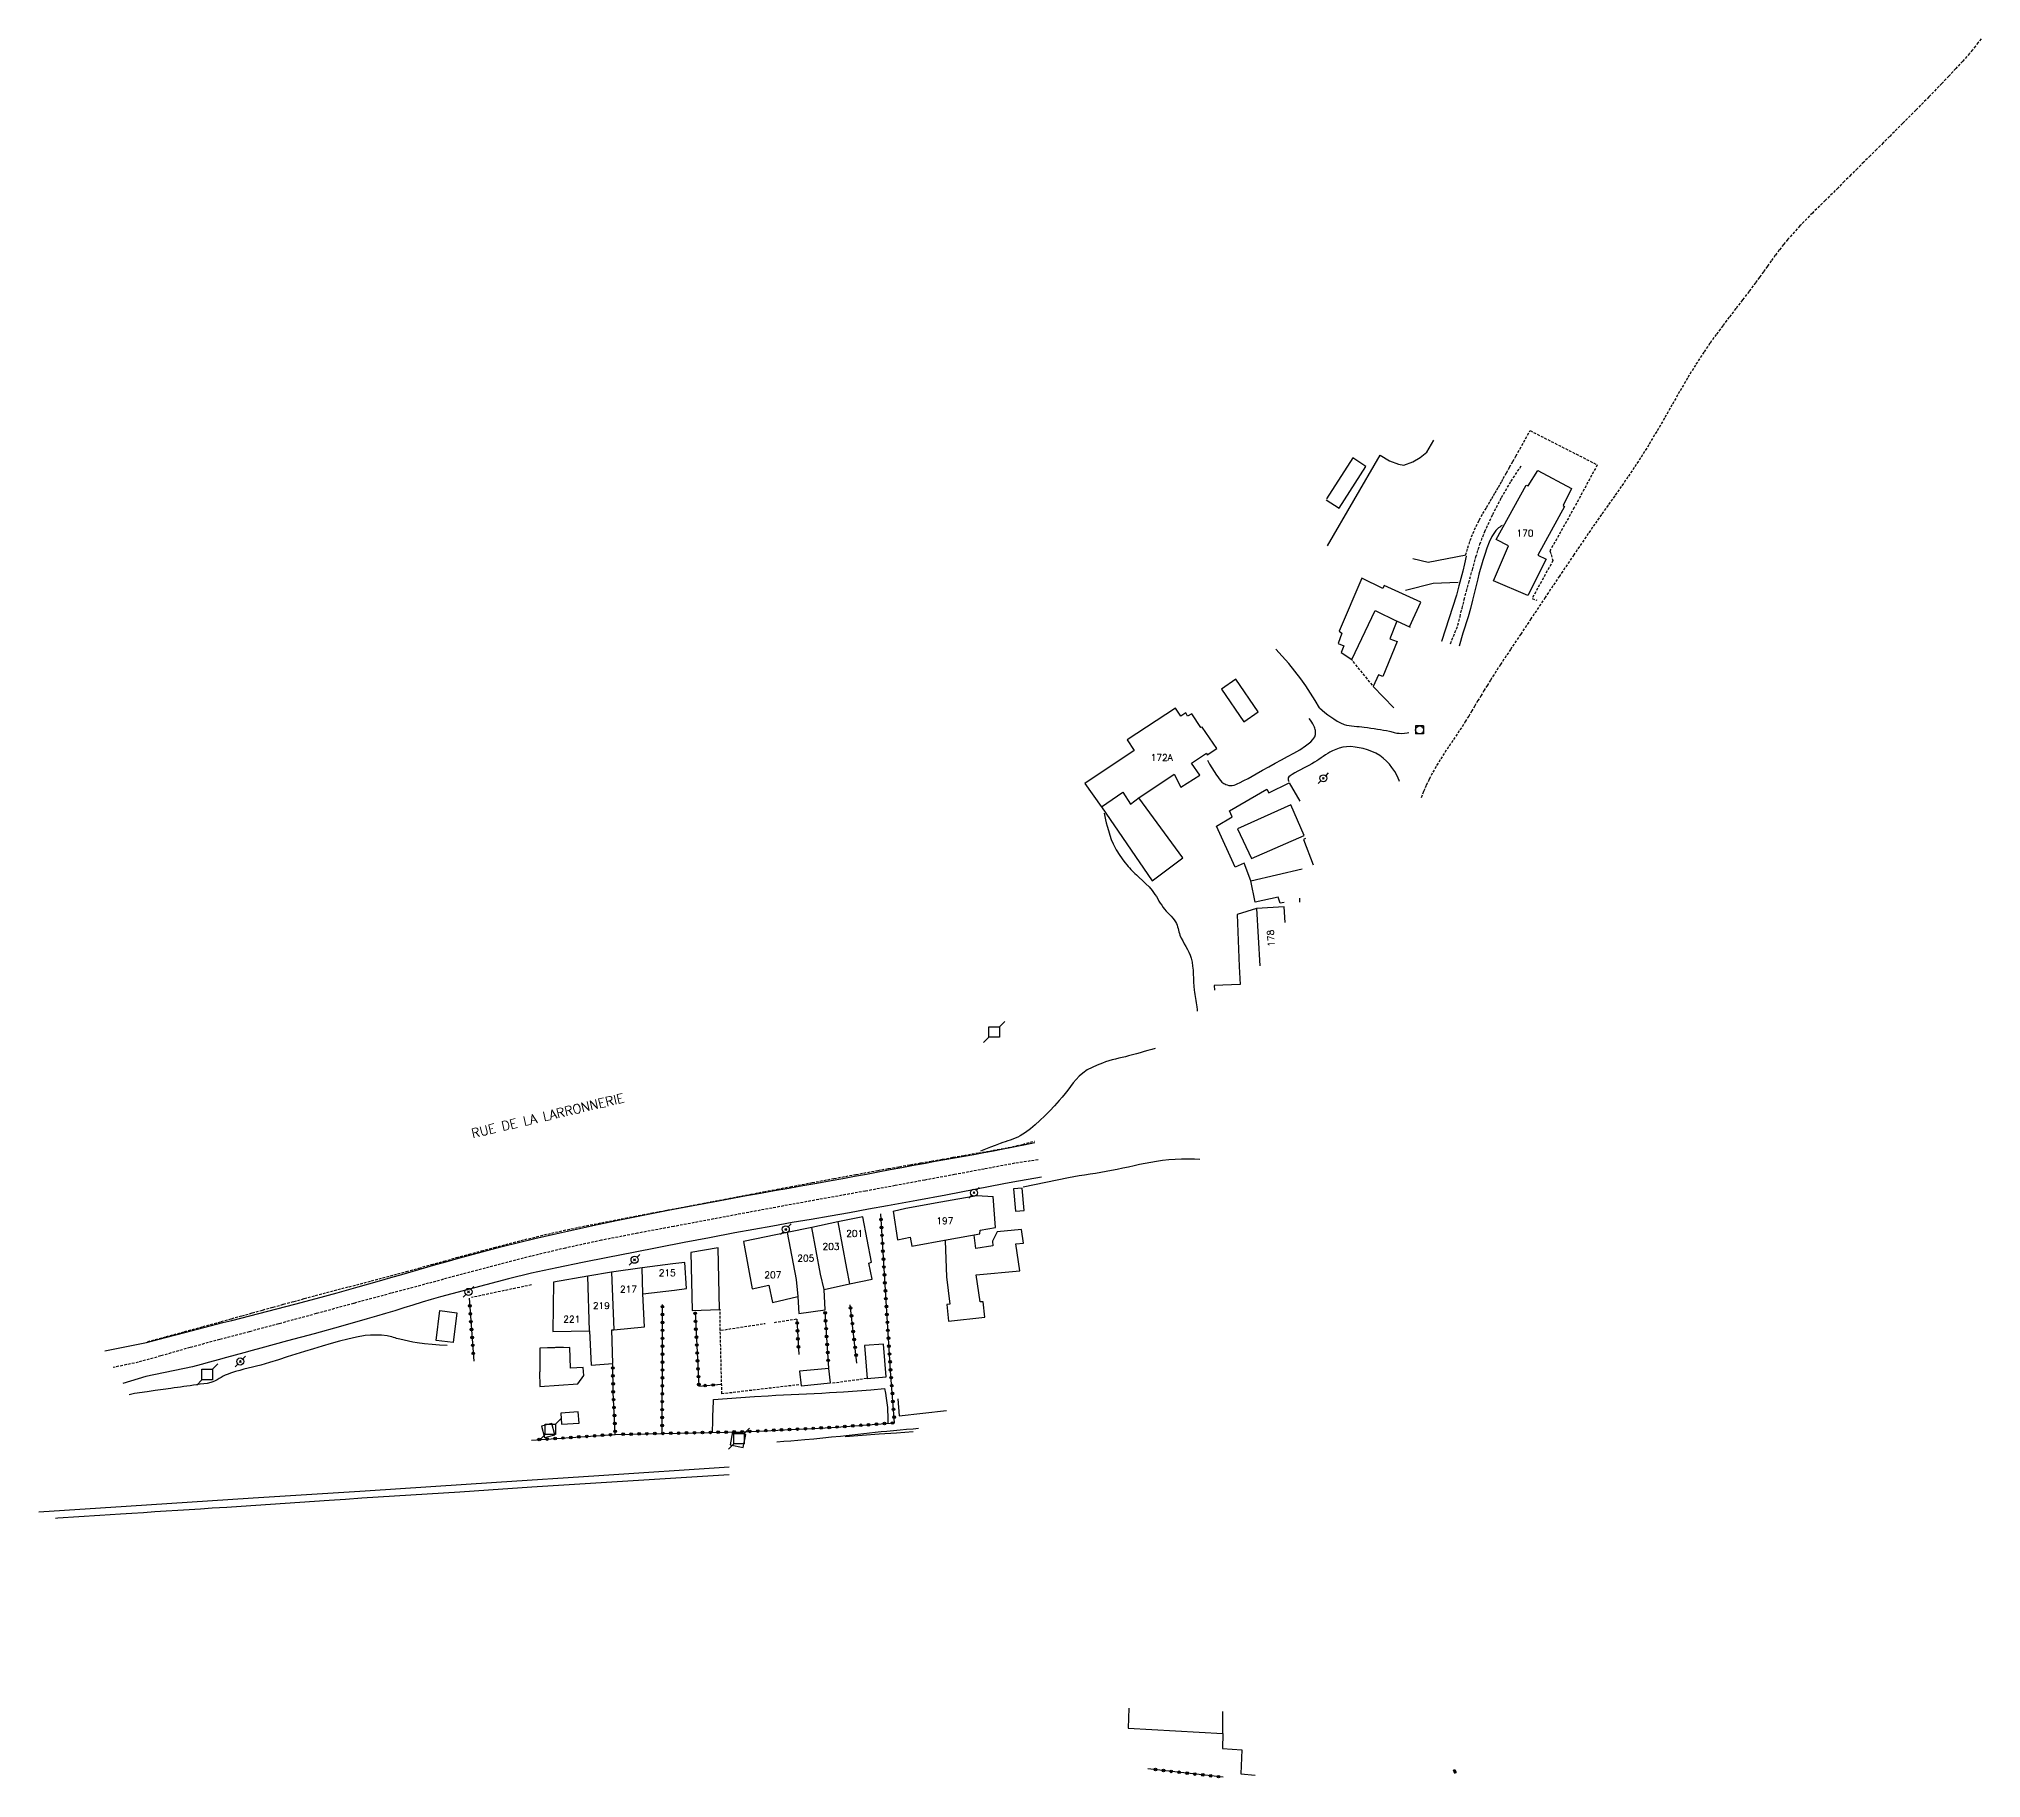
# Model space of a CAD drawing. Header units: millimetres. Extents: x 168000 to 169000, y 126998 to 128000.
# Drawn here: x 168155.3 to 168523, y 127341.8 to 127671 of the extents above; entities that cross this region are included whole.
import ezdxf
from ezdxf.enums import TextEntityAlignment as Align

# ---------------------------------------------------------------- set-up
doc = ezdxf.new("R2010")
doc.units = ezdxf.units.MM
doc.linetypes.add('DASHED', pattern=[0.75, 0.5, -0.25])
doc.layers.get('0').update_dxf_attribs({"linetype": 'CONTINUOUS'})
for name, color, linetype in [('W0001', 6, 'DASHED'), ('W0008', 7, 'CONTINUOUS'), ('W0014', 7, 'CONTINUOUS'), ('W0017', 7, 'CONTINUOUS'), ('W0051', 7, 'CONTINUOUS'), ('W0070', 7, 'DASHED'), ('W0101', 7, 'CONTINUOUS'), ('W0104', 1, 'CONTINUOUS'), ('W0112', 1, 'DASHED'), ('W0211', 2, 'CONTINUOUS'), ('W0214', 2, 'CONTINUOUS'), ('W0300', 7, 'CONTINUOUS'), ('W0323', 7, 'CONTINUOUS'), ('W0330', 7, 'CONTINUOUS'), ('W0401', 7, 'CONTINUOUS'), ('W0420', 7, 'CONTINUOUS'), ('W0473', 7, 'CONTINUOUS'), ('W0600', 7, 'CONTINUOUS'), ('W0989', 7, 'CONTINUOUS'), ('W0991', 7, 'CONTINUOUS'), ('W1102', 7, 'CONTINUOUS')]:
    doc.layers.add(name, color=color, linetype=linetype)
doc.styles.get("Standard").update_dxf_attribs({"font": 'romans.shx', "width": 0.85})

# ---------------------------------------------------------------- blocks, each defined once
blk = doc.blocks.new('T401')
for p, q in [((-0.3, 0.3), (0, 0.3)), ((-0.3, -0.25), (-0.3, 0.3)), ((-0.3, 0.15), (0, 0.15)), ((-0.3, 0), (0, 0)), ((0, 0.3), (0, -0.25)), ((-0.3, -0.15), (0, -0.15)), ((-0.3, -0.25), (-0.3, -0.3)), ((-0.3, -0.3), (0, -0.3)), ((0, -0.3), (0, -0.25))]:
    blk.add_line(p, q)
blk = doc.blocks.new('T473')
for p, q in [((-0.166667, 0.166667), (0.166667, -0.166667)), ((-0.166667, -0.166667), (0.166667, 0.166667)), ((0.500001, 0.500001), (1.000002, 1.000002)), ((-1.000002, -1.000002), (-0.500001, -0.500001))]:
    blk.add_line(p, q)
blk.add_ellipse((0, 0), major_axis=(0.471405, 0.471405), ratio=1, start_param=5.4977871438, end_param=11.780972451)
blk = doc.blocks.new('T420')
for p, q in [((0.75, 0.75), (-0.75, 0.75)), ((-0.75, 0.75), (-0.75, -0.75)), ((0.75, 0.75), (0.75, -0.75)), ((0.75, -0.75), (-0.75, -0.75))]:
    blk.add_line(p, q)
blk.add_ellipse((0, 0), major_axis=(-0.53, 0.53), ratio=1, start_param=3.926991, end_param=10.210176)
blk = doc.blocks.new('T600')
for p, q in [((-0.999999, 0.999999), (0.999999, 0.999999)), ((-0.999999, -0.999999), (-0.999999, 0.999999)), ((0.999999, 0.999999), (1.999998, 1.999998)), ((0.999999, 0.999999), (0.999999, -0.999999)), ((-0.999999, -0.999999), (-1.999998, -1.999998)), ((0.999999, -0.999999), (-0.999999, -0.999999))]:
    blk.add_line(p, q)
blk = doc.blocks.new('t323o')
at = {"color": 0, "linetype": 'Continuous'}
for radius in [0.25, 0.15]:
    blk.add_circle((0, 0), radius, dxfattribs=at)

msp = doc.modelspace()

# ---------------------------------------------------------------- linework, layer by layer
at = {"layer": 'W0001'}
for points in [[(168422.5, 127556.49), (168423.93, 127559.99), (168424.33, 127561.61), (168424.72, 127563.22), (168425.12, 127564.84), (168425.54, 127566.45), (168425.98, 127568.05), (168426.66, 127570.49), (168427.34, 127572.93), (168428.1, 127575.35), (168429.01, 127577.72), (168430.51, 127580.98), (168432.17, 127584.17), (168433.99, 127587.26), (168435.97, 127590.25)], [(168344.47, 127458.81), (168340.04, 127458.15), (168334.27, 127457.06), (168328.65, 127456.01), (168323.02, 127454.97), (168317.4, 127453.92), (168311.78, 127452.88), (168304.41, 127451.56), (168297.05, 127450.22), (168289.69, 127448.86), (168282.34, 127447.47), (168275.49, 127446.19), (168268.64, 127444.91), (168261.8, 127443.57), (168254.98, 127442.1), (168248.47, 127440.55), (168241.99, 127438.88), (168235.52, 127437.15), (168229.06, 127435.43), (168221.97, 127433.54), (168214.9, 127431.62), (168207.83, 127429.69), (168200.76, 127427.76), (168195.16, 127426.26), (168189.56, 127424.79), (168183.96, 127423.28), (168178.4, 127421.68), (168174.15, 127420.5), (168169.42, 127419.5)]]:
    msp.add_lwpolyline(points, dxfattribs=at)
at = {"layer": 'W0008'}
for points in [[(168432.3, 127578.86), (168432.07, 127578.73), (168431.84, 127578.59), (168431.63, 127578.44), (168431.44, 127578.26), (168431.12, 127577.93), (168430.84, 127577.57), (168430.59, 127577.2), (168430.36, 127576.8), (168429.82, 127575.7), (168429.39, 127574.56), (168429, 127573.4), (168428.63, 127572.24), (168428.37, 127571.39), (168428.13, 127570.53), (168427.91, 127569.67), (168427.68, 127568.81), (168427.55, 127568.3), (168427.43, 127567.79), (168427.3, 127567.28), (168427.18, 127566.77), (168427.06, 127566.26), (168426.94, 127565.75), (168426.81, 127565.24), (168426.68, 127564.73), (168426.29, 127563.18), (168425.89, 127561.62), (168425.89, 127561.62), (168424.85, 127558.52), (168424.17, 127556.06)], [(168425.52, 127573.05), (168425.18, 127571.65), (168424.83, 127570.25), (168424.47, 127568.86), (168424.12, 127567.46), (168423.67, 127565.68), (168423.67, 127565.68), (168423.67, 127565.68), (168423.67, 127565.68), (168423.67, 127565.68), (168420.84, 127556.92), (168420.84, 127556.92)], [(168175.7, 127424.24), (168179.31, 127425.19), (168182.93, 127426.12), (168186.55, 127427.06), (168190.17, 127427.99), (168191.87, 127428.42), (168193.58, 127428.85), (168195.28, 127429.28), (168196.98, 127429.71), (168198.68, 127430.14), (168200.39, 127430.57), (168202.09, 127431.01), (168203.79, 127431.46), (168207.79, 127432.54), (168211.79, 127433.65), (168215.79, 127434.77), (168219.78, 127435.9), (168221.92, 127436.5), (168224.06, 127437.11), (168226.19, 127437.73), (168228.32, 127438.35), (168230.46, 127438.96), (168232.6, 127439.57), (168234.73, 127440.17), (168236.88, 127440.75), (168239.95, 127441.57), (168243.03, 127442.37), (168246.11, 127443.15), (168249.2, 127443.9), (168253.14, 127444.82), (168257.09, 127445.7), (168261.04, 127446.56), (168264.99, 127447.39), (168269.72, 127448.35), (168274.46, 127449.27), (168279.2, 127450.17), (168283.94, 127451.06), (168286.61, 127451.55), (168289.27, 127452.03), (168291.94, 127452.51), (168294.6, 127452.98), (168297.27, 127453.45), (168299.94, 127453.92), (168302.6, 127454.39), (168305.27, 127454.87), (168307.5, 127455.28), (168309.74, 127455.7), (168311.97, 127456.11), (168314.21, 127456.53), (168316.44, 127456.95), (168318.68, 127457.36), (168320.91, 127457.78), (168323.15, 127458.19), (168324.98, 127458.53), (168326.82, 127458.86), (168328.66, 127459.18), (168330.5, 127459.51), (168332.33, 127459.84), (168334.17, 127460.17), (168336, 127460.52), (168337.84, 127460.87), (168339.16, 127461.13), (168340.47, 127461.38), (168341.79, 127461.66), (168343.83, 127462.11), (168343.83, 127462.11)], [(168345.1, 127455.51), (168345.1, 127455.51), (168339.67, 127454.55), (168339.67, 127454.55), (168339.67, 127454.55), (168338, 127454.23), (168332.5, 127453.18), (168327, 127452.14), (168321.49, 127451.11), (168315.99, 127450.09), (168312.37, 127449.44), (168308.75, 127448.8), (168305.13, 127448.17), (168301.51, 127447.54), (168297.89, 127446.91), (168294.27, 127446.27), (168290.65, 127445.62), (168287.04, 127444.96), (168282.24, 127444.06), (168277.45, 127443.14), (168272.65, 127442.21), (168267.86, 127441.26), (168263.03, 127440.31), (168258.2, 127439.37), (168253.37, 127438.39), (168248.56, 127437.32), (168244.23, 127436.28), (168239.93, 127435.17), (168235.64, 127434.02), (168231.35, 127432.84), (168229.61, 127432.34), (168227.87, 127431.83), (168226.14, 127431.31), (168224.41, 127430.78), (168222.68, 127430.25), (168220.95, 127429.73), (168219.21, 127429.21), (168217.47, 127428.71), (168212.44, 127427.28), (168207.41, 127425.89), (168202.37, 127424.52), (168197.33, 127423.14), (168195.71, 127422.7), (168194.1, 127422.26), (168192.49, 127421.82), (168190.87, 127421.39), (168189.26, 127420.95), (168187.64, 127420.51), (168186.03, 127420.07), (168184.42, 127419.63), (168184.42, 127419.63), (168175.58, 127417.8), (168175.58, 127417.8), (168171.21, 127416.45)], [(168167.8, 127422.62), (168175.7, 127424.24), (168175.7, 127424.24), (168175.7, 127424.24)]]:
    msp.add_lwpolyline(points, dxfattribs=at)
at = {"layer": 'W0014'}
msp.add_lwpolyline([(168375.08, 127458.87), (168374.09, 127458.92), (168372.84, 127458.94), (168371.59, 127458.92), (168370.41, 127458.87), (168369.22, 127458.78), (168368.04, 127458.65), (168366.87, 127458.49), (168365.8, 127458.32), (168364.73, 127458.12), (168363.67, 127457.9), (168362.62, 127457.67), (168361.56, 127457.43), (168360.51, 127457.2), (168359.45, 127456.97), (168358.39, 127456.76), (168357.37, 127456.58), (168356.34, 127456.41), (168355.32, 127456.24), (168354.3, 127456.08), (168353.27, 127455.91), (168352.25, 127455.75), (168351.23, 127455.57), (168350.2, 127455.39), (168348.06, 127454.97), (168345.92, 127454.54), (168343.78, 127454.08), (168341.64, 127453.6)], dxfattribs=at)
at = {"layer": 'W0017'}
for points in [[(168425.5, 127573.29), (168418.29, 127571.86), (168415.4, 127572.56)], [(168423.98, 127568.11), (168419.26, 127567.89), (168414.02, 127566.6)], [(168397.71, 127544.37), (168396.89, 127545.78), (168396.03, 127547.17), (168395.12, 127548.52), (168394.17, 127549.85), (168393.06, 127551.31), (168391.9, 127552.74), (168390.69, 127554.12), (168389.44, 127555.47)], [(168397.71, 127544.37), (168398.22, 127543.91), (168398.76, 127543.48), (168399.3, 127543.06), (168399.87, 127542.67), (168400.46, 127542.27), (168401.07, 127541.87), (168401.71, 127541.52), (168402.38, 127541.24), (168402.85, 127541.1), (168403.33, 127541), (168403.81, 127540.94), (168404.29, 127540.89), (168404.77, 127540.86), (168405.25, 127540.82), (168405.74, 127540.78), (168406.21, 127540.72), (168406.84, 127540.63), (168407.46, 127540.54), (168408.08, 127540.45), (168408.7, 127540.35), (168409.27, 127540.25), (168409.85, 127540.15), (168410.42, 127540.05), (168410.99, 127539.94), (168411.22, 127539.89), (168411.44, 127539.83), (168411.67, 127539.77), (168411.89, 127539.71), (168412.11, 127539.65), (168412.34, 127539.6), (168412.57, 127539.56), (168412.8, 127539.54), (168413.31, 127539.53), (168413.82, 127539.56), (168414.33, 127539.64), (168414.65, 127539.71)], [(168376.53, 127534.43), (168376.93, 127533.72), (168377.35, 127533.02), (168377.78, 127532.33), (168378.24, 127531.65), (168378.47, 127531.3), (168378.71, 127530.95), (168378.96, 127530.61), (168379.26, 127530.3), (168379.43, 127530.17), (168379.61, 127530.05), (168379.8, 127529.95), (168379.99, 127529.87), (168380.28, 127529.77), (168380.57, 127529.69), (168380.87, 127529.65), (168381.18, 127529.65), (168381.56, 127529.73), (168381.92, 127529.86), (168382.27, 127530.03), (168382.61, 127530.19), (168383.42, 127530.59), (168384.21, 127531.01), (168384.99, 127531.46), (168385.77, 127531.89), (168386.97, 127532.55), (168388.17, 127533.21), (168389.36, 127533.87), (168390.55, 127534.54), (168391.7, 127535.16), (168392.87, 127535.77), (168394.02, 127536.42), (168395.11, 127537.16), (168395.59, 127537.52), (168396.06, 127537.9), (168396.48, 127538.34), (168396.82, 127538.86), (168396.88, 127539), (168396.92, 127539.15), (168396.95, 127539.3), (168396.97, 127539.45), (168396.97, 127539.6), (168396.97, 127539.75), (168396.96, 127539.9), (168396.95, 127540.05), (168396.92, 127540.28), (168396.85, 127540.51), (168396.77, 127540.73), (168396.68, 127540.94), (168396.49, 127541.32), (168396.27, 127541.68), (168396.03, 127542.02), (168395.76, 127542.34)], [(168412.87, 127530.4), (168412.8, 127530.6), (168412.42, 127531.47), (168411.97, 127532.3), (168411.45, 127533.08), (168410.96, 127533.71), (168410.41, 127534.3), (168409.81, 127534.84), (168409.16, 127535.32), (168408.41, 127535.76), (168407.63, 127536.12), (168406.82, 127536.41), (168406, 127536.65), (168405.23, 127536.82), (168404.45, 127536.95), (168403.66, 127537.02), (168402.87, 127537), (168402.16, 127536.9), (168401.48, 127536.72), (168400.81, 127536.49), (168400.16, 127536.21), (168399.71, 127535.99), (168399.28, 127535.74), (168398.86, 127535.46), (168398.44, 127535.18), (168398.04, 127534.89), (168397.63, 127534.6), (168397.21, 127534.32), (168396.79, 127534.05), (168396.27, 127533.76), (168395.74, 127533.47), (168395.2, 127533.2), (168394.67, 127532.93), (168394.13, 127532.65), (168393.6, 127532.36), (168393.08, 127532.06), (168392.58, 127531.73), (168392.38, 127531.62), (168392.16, 127531.5), (168391.95, 127531.33), (168391.82, 127531.11), (168391.78, 127530.92), (168391.8, 127530.74), (168391.87, 127530.56), (168391.98, 127530.41)]]:
    msp.add_lwpolyline(points, dxfattribs=at)
at = {"layer": 'W0051'}
for points in [[(168155.33, 127392.16), (168171.83, 127393.22), (168195.89, 127394.84), (168217.09, 127396.16), (168241.97, 127397.78), (168261.33, 127399.05), (168285.99, 127400.69)], [(168285.99, 127399.16), (168248.61, 127396.82), (168245.9, 127396.64), (168243.18, 127396.46), (168240.46, 127396.28), (168237.74, 127396.1), (168235.03, 127395.92), (168231.93, 127395.72), (168228.83, 127395.52), (168225.74, 127395.32), (168222.64, 127395.13), (168219.55, 127394.93), (168216.45, 127394.73), (168213.36, 127394.53), (168210.26, 127394.33), (168207.49, 127394.14), (168204.73, 127393.96), (168201.96, 127393.77), (168199.19, 127393.58), (168196.42, 127393.4), (168193.65, 127393.21), (168190.89, 127393.02), (168188.12, 127392.84), (168185.95, 127392.7), (168183.78, 127392.56), (168181.62, 127392.42), (168179.45, 127392.29), (168177.28, 127392.15), (168175.11, 127392.01), (168172.95, 127391.88), (168170.78, 127391.73), (168166.84, 127391.48), (168162.89, 127391.21), (168158.95, 127390.95), (168158.46, 127390.92)]]:
    msp.add_lwpolyline(points, dxfattribs=at)
at = {"layer": 'W0070'}
msp.add_lwpolyline([(168522.97, 127671), (168522.42, 127670.3), (168521.88, 127669.6), (168521.32, 127668.91), (168520.75, 127668.23), (168519.47, 127666.78), (168518.17, 127665.36), (168516.85, 127663.96), (168515.52, 127662.56), (168513.08, 127660.02), (168510.61, 127657.52), (168508.13, 127655.02), (168505.65, 127652.53), (168504.43, 127651.31), (168503.21, 127650.09), (168501.99, 127648.88), (168500.76, 127647.67), (168499.54, 127646.46), (168498.31, 127645.24), (168497.09, 127644.03), (168495.88, 127642.8), (168493.47, 127640.41), (168491.03, 127638.02), (168488.65, 127635.58), (168486.37, 127633.05), (168485.55, 127632.06), (168484.76, 127631.05), (168484, 127630.03), (168483.24, 127628.99), (168482.5, 127627.95), (168481.76, 127626.9), (168481.02, 127625.87), (168480.26, 127624.84), (168479.03, 127623.2), (168477.79, 127621.57), (168476.54, 127619.95), (168475.29, 127618.33), (168474.05, 127616.7), (168472.83, 127615.05), (168471.64, 127613.39), (168470.48, 127611.7), (168468.89, 127609.25), (168467.37, 127606.76), (168465.89, 127604.25), (168464.45, 127601.72), (168463.01, 127599.18), (168461.55, 127596.66), (168460.06, 127594.15), (168458.51, 127591.68), (168457.32, 127589.86), (168456.1, 127588.06), (168454.86, 127586.27), (168453.61, 127584.49), (168452.35, 127582.71), (168451.09, 127580.94), (168449.84, 127579.16), (168448.61, 127577.36), (168445.87, 127573.33), (168443.15, 127569.3), (168440.44, 127565.25), (168437.74, 127561.2), (168435.81, 127558.32), (168433.89, 127555.43), (168431.98, 127552.54), (168430.1, 127549.62), (168429.5, 127548.66), (168428.9, 127547.69), (168428.32, 127546.71), (168427.73, 127545.74), (168427.15, 127544.76), (168426.56, 127543.79), (168425.97, 127542.81), (168425.38, 127541.85), (168424.59, 127540.61), (168423.78, 127539.39), (168422.97, 127538.17), (168422.15, 127536.96), (168421.34, 127535.74), (168420.55, 127534.5), (168419.79, 127533.25), (168419.07, 127531.97), (168418.48, 127530.84), (168417.94, 127529.69), (168417.43, 127528.52), (168416.97, 127527.33)], dxfattribs=at)
at = {"layer": 'W0101'}
msp.add_lwpolyline([(168437.14, 127565.62), (168430.68, 127568.4), (168433.49, 127575.05), (168431.19, 127576.21), (168436.87, 127586.5), (168437.24, 127586.39), (168439.08, 127589.28), (168445.4, 127585.9), (168443.86, 127582.66), (168444.13, 127582.45), (168439.05, 127573.24), (168440.62, 127572.51)], close=True, dxfattribs=at)
for points in [[(168412.38, 127560.8), (168411.05, 127557.44), (168412.4, 127556.93), (168409.72, 127550.31), (168408.91, 127550.64), (168407.89, 127548.39), (168411.77, 127544.39), (168411.77, 127544.39)], [(168414.97, 127559.58), (168412.38, 127560.8)], [(168363.52, 127527.33), (168370.19, 127531.79), (168371.51, 127529.35), (168375.08, 127531.65), (168373.48, 127533.92), (168376.32, 127535.78), (168376.48, 127535.46), (168378.32, 127536.65), (168375.51, 127540.72), (168375.24, 127540.62), (168373.54, 127543.21), (168372.75, 127542.78), (168372.4, 127543.4), (168371.46, 127542.8), (168370.46, 127544.29), (168361.33, 127538.29), (168362.63, 127536.27), (168353.28, 127530.03), (168356.42, 127525.68), (168356.45, 127525.63), (168360.49, 127528.38), (168361.98, 127526.11), (168363.57, 127527.36)], [(168384.71, 127511.6), (168394.47, 127513.9)], [(168391.04, 127507.53), (168391.04, 127507.53), (168391.04, 127507.53), (168390.26, 127507.36), (168389.9, 127508.53), (168385.58, 127507.59), (168384.71, 127511.6)], [(168391.2, 127503.71), (168391.05, 127506.7), (168385.81, 127506.39), (168382.13, 127505.27), (168382.5, 127495.41)], [(168382.5, 127495.41), (168382.7, 127492.02)], [(168319.42, 127449.63), (168326.05, 127450.83)], [(168326.05, 127450.83), (168332.89, 127452.07)], [(168327.43, 127443.7), (168333.46, 127444.77), (168333.49, 127445.5), (168336.43, 127446.02), (168335.95, 127451.88)], [(168332.89, 127452.07), (168335.95, 127451.88)], [(168306.59, 127447.04), (168301.63, 127446.02)], [(168311.29, 127448.01), (168306.59, 127447.04)], [(168308.78, 127435.3), (168313.07, 127436.21), (168312.42, 127439.26), (168312.96, 127439.43), (168311.29, 127448.01)], [(168317.01, 127449.09), (168319.42, 127449.63)], [(168317.01, 127449.09), (168317.88, 127443.64), (168320.28, 127444.15), (168320.55, 127442.48), (168327.43, 127443.7)], [(168296.95, 127445.05), (168288.71, 127443.34)], [(168288.71, 127443.34), (168290.33, 127434.4), (168293.49, 127435.08), (168294.22, 127431.78), (168299, 127432.95)], [(168301.63, 127446.02), (168296.95, 127445.05)], [(168259.24, 127436.77), (168252.71, 127435.62)], [(168263.73, 127437.56), (168259.24, 127436.77)], [(168269.51, 127438.34), (168263.73, 127437.56)], [(168275.35, 127439.13), (168269.51, 127438.34)], [(168269.65, 127433.46), (168275.62, 127434.13), (168277.91, 127434.43), (168277.59, 127439.4)], [(168277.59, 127439.4), (168275.35, 127439.13)], [(168252.71, 127435.62), (168252.61, 127426.33), (168259.57, 127426.46)], [(168264.19, 127426.64), (168269.94, 127427.22), (168269.65, 127433.46)], [(168299, 127432.95), (168299.19, 127429.73), (168304.16, 127430.41), (168303.97, 127434.27)], [(168303.97, 127434.27), (168308.78, 127435.3)], [(168259.57, 127426.46), (168259.87, 127419.96), (168264, 127420.28), (168263.79, 127426.6), (168264.19, 127426.64)], [(168379.42, 127350.23), (168379.42, 127354.37)], [(168379.42, 127350.23), (168379.37, 127347.36), (168383.04, 127347.12), (168382.81, 127342.55), (168385.54, 127342.35)]]:
    msp.add_lwpolyline(points, dxfattribs=at)
at = {"layer": 'W0104'}
for points in [[(168401.46, 127582.18), (168406.51, 127590.06), (168404.02, 127591.66), (168399.08, 127583.95)], [(168399.01, 127583.75), (168401.46, 127582.18)], [(168414.75, 127559.68), (168416.88, 127564.38), (168409.97, 127567.51), (168409.7, 127566.95), (168405.75, 127568.89), (168401.43, 127558.85), (168401.97, 127558.47), (168401.27, 127556.55), (168402.35, 127556.09), (168401.81, 127554.85), (168403.84, 127553.5), (168408.24, 127562.81), (168412.38, 127560.8), (168412.38, 127560.8)], [(168384.71, 127511.6), (168383.5, 127514.96), (168381.75, 127514.2), (168378.26, 127521.96), (168381.23, 127523.76), (168380.72, 127524.85), (168387.77, 127528.98), (168388.12, 127528.3), (168391.96, 127530.17), (168394.02, 127526.68)], [(168356.45, 127525.63), (168366.08, 127511.61), (168371.84, 127515.96)], [(168371.84, 127515.96), (168363.52, 127527.33)], [(168395.07, 127519.61), (168394.7, 127519.44), (168396.5, 127514.64)], [(168385.81, 127506.39), (168386.41, 127495.55)], [(168394.01, 127507.56), (168394.01, 127507.56), (168394.01, 127508.34)], [(168382.69, 127492.02), (168377.78, 127491.82), (168377.83, 127490.95), (168377.83, 127490.95)], [(168326.87, 127443.45), (168327.14, 127436.64), (168327.76, 127431.49), (168327.22, 127431.43), (168327.52, 127428.25), (168334.38, 127429.03), (168334.08, 127431.95), (168333.49, 127431.92), (168332.76, 127437.02), (168341, 127437.81), (168340.27, 127442.88), (168341.72, 127443.05), (168341.32, 127445.61), (168336.7, 127445.15), (168335.81, 127443.42), (168335.92, 127442.51), (168332.7, 127442.02), (168332.35, 127444.53)], [(168254.6, 127423.33), (168250.15, 127423.17), (168250.15, 127418.69), (168250.12, 127418.69), (168250.18, 127415.88), (168257.33, 127416.39), (168258.49, 127417.96), (168258.36, 127419.52), (168255.96, 127419.36), (168255.85, 127423.28), (168250.15, 127423.17)], [(168361.67, 127355.01), (168361.52, 127351.2)], [(168361.52, 127351.2), (168379.42, 127350.23)]]:
    msp.add_lwpolyline(points, dxfattribs=at)
for points in [[(168386.12, 127543.61), (168381.88, 127549.8), (168379.15, 127547.92), (168383.39, 127541.74), (168386.12, 127543.61)], [(168384.83, 127515.83), (168394.82, 127520.2), (168392.28, 127526.01), (168382.23, 127521.47)], [(168341.83, 127449.23), (168341.45, 127453.44), (168339.83, 127453.3), (168340.21, 127449.08), (168341.83, 127449.23)], [(168284.15, 127430.46), (168283.91, 127442.15), (168278.72, 127441.26), (168278.99, 127430.27)], [(168234.43, 127429.87), (168233.73, 127424.22), (168230.54, 127424.62), (168231.24, 127430.26), (168234.43, 127429.87)], [(168315.69, 127417.71), (168315.18, 127423.93), (168311.6, 127423.63), (168312.12, 127417.42), (168315.69, 127417.71)], [(168304.86, 127419.33), (168299.33, 127418.77), (168299.61, 127416.02), (168305.14, 127416.59), (168304.86, 127419.33)], [(168257.44, 127411.1), (168254.12, 127410.88), (168254.26, 127408.77), (168257.58, 127408.98), (168257.44, 127411.1)]]:
    msp.add_lwpolyline(points, close=True, dxfattribs=at)
at = {"layer": 'W0112'}
for points in [[(168434.92, 127592.03), (168437.59, 127596.84), (168450.31, 127590.36), (168445.94, 127582.26), (168441.35, 127574.08), (168441.92, 127572.24), (168437.97, 127565.08), (168438.86, 127564.73)], [(168425.39, 127573.27), (168425.8, 127574.65), (168426.26, 127576.02), (168426.78, 127577.37), (168427.36, 127578.69), (168427.98, 127579.92), (168428.66, 127581.12), (168429.37, 127582.29), (168430.06, 127583.47), (168430.37, 127584.01), (168430.67, 127584.55), (168430.98, 127585.08), (168431.29, 127585.62), (168431.6, 127586.16), (168431.9, 127586.69), (168432.21, 127587.23), (168432.52, 127587.77), (168433.12, 127588.83), (168433.72, 127589.9), (168434.32, 127590.97), (168434.92, 127592.03)], [(168407.75, 127548.66), (168403.78, 127553.52)], [(168175.94, 127424.41), (168179.41, 127425.35), (168182.88, 127426.3), (168186.35, 127427.24), (168189.82, 127428.19), (168191.79, 127428.73), (168193.75, 127429.28), (168195.72, 127429.83), (168197.69, 127430.37), (168199.66, 127430.92), (168201.62, 127431.46), (168203.59, 127432), (168205.56, 127432.54), (168207.68, 127433.11), (168209.8, 127433.67), (168211.92, 127434.23), (168214.04, 127434.78), (168216.16, 127435.34), (168218.28, 127435.9), (168220.4, 127436.46), (168222.52, 127437.02), (168224.9, 127437.67), (168227.27, 127438.32), (168229.64, 127438.97), (168232.01, 127439.63), (168234.38, 127440.29), (168236.75, 127440.94), (168239.13, 127441.58), (168241.51, 127442.21), (168244.4, 127442.96), (168247.3, 127443.7), (168250.21, 127444.42), (168253.12, 127445.1), (168256.03, 127445.73), (168258.94, 127446.33), (168261.87, 127446.9), (168264.79, 127447.47), (168266.4, 127447.79), (168268.02, 127448.1), (168269.63, 127448.41), (168271.25, 127448.71), (168272.87, 127449.02), (168274.49, 127449.32), (168276.1, 127449.62), (168277.72, 127449.93), (168280.2, 127450.4), (168282.68, 127450.88), (168285.15, 127451.35), (168287.63, 127451.83), (168290.11, 127452.3), (168292.59, 127452.77), (168295.06, 127453.24), (168297.54, 127453.71), (168301.69, 127454.49), (168305.83, 127455.27), (168309.98, 127456.03), (168314.13, 127456.79), (168316.16, 127457.16), (168318.2, 127457.51), (168320.24, 127457.87), (168322.28, 127458.22), (168324.32, 127458.57), (168326.36, 127458.93), (168328.4, 127459.29), (168330.44, 127459.65), (168333.22, 127460.14), (168336.01, 127460.61), (168338.8, 127461.12), (168341.56, 127461.73), (168343.76, 127462.35), (168343.76, 127462.35)], [(168248.56, 127435.13), (168237.19, 127432.73)], [(168299.19, 127416.23), (168284.61, 127414.5), (168284.31, 127426.54), (168284.26, 127430.51)], [(168294.55, 127428.03), (168298.92, 127428.71)], [(168284.42, 127426.54), (168292.82, 127427.84)], [(168311.99, 127417.39), (168305.27, 127416.47)]]:
    msp.add_lwpolyline(points, dxfattribs=at)
at = {"layer": 'W0211'}
for points in [[(168356.96, 127524.41), (168357.09, 127523.8), (168357.23, 127523.19), (168357.38, 127522.59), (168357.55, 127521.98), (168357.79, 127521.14), (168358.03, 127520.29), (168358.31, 127519.45), (168358.66, 127518.63), (168359.26, 127517.49), (168359.95, 127516.4), (168360.7, 127515.35), (168361.49, 127514.34), (168361.74, 127514.06), (168361.99, 127513.79), (168362.25, 127513.53), (168362.52, 127513.27), (168362.79, 127513.02), (168363.07, 127512.77), (168363.33, 127512.52), (168363.6, 127512.26), (168364.22, 127511.66), (168364.85, 127511.07), (168365.46, 127510.45), (168366.03, 127509.8), (168366.32, 127509.42), (168366.59, 127509.02), (168366.85, 127508.62), (168367.1, 127508.2), (168367.34, 127507.79), (168367.6, 127507.38), (168367.86, 127506.98), (168368.14, 127506.59), (168368.42, 127506.24), (168368.72, 127505.9), (168369.04, 127505.58), (168369.35, 127505.26), (168369.66, 127504.93), (168369.96, 127504.58), (168370.24, 127504.22), (168370.49, 127503.83), (168370.64, 127503.54), (168370.76, 127503.23), (168370.86, 127502.91), (168370.95, 127502.59), (168371.03, 127502.27), (168371.11, 127501.95), (168371.21, 127501.63), (168371.32, 127501.32), (168371.57, 127500.77), (168371.84, 127500.23), (168372.14, 127499.7), (168372.44, 127499.17), (168372.73, 127498.64), (168373, 127498.09), (168373.24, 127497.53), (168373.43, 127496.95), (168373.6, 127496.21), (168373.72, 127495.45), (168373.79, 127494.69), (168373.82, 127493.94), (168373.85, 127493.18), (168373.88, 127492.43), (168373.92, 127491.68), (168374, 127490.93), (168374.05, 127490.53), (168374.12, 127490.13), (168374.19, 127489.73), (168374.26, 127489.33), (168374.33, 127488.94), (168374.4, 127488.54), (168374.46, 127488.14), (168374.51, 127487.74), (168374.56, 127487.26), (168374.59, 127486.93)], [(168366.62, 127479.86), (168365.99, 127479.69), (168365.26, 127479.49), (168364.53, 127479.29), (168363.8, 127479.08), (168363.06, 127478.88), (168362.33, 127478.68), (168361.6, 127478.48), (168360.98, 127478.31), (168360.35, 127478.16), (168359.73, 127478.02), (168359.1, 127477.87), (168358.48, 127477.71), (168357.85, 127477.54), (168357.24, 127477.35), (168356.63, 127477.13), (168355.66, 127476.74), (168354.7, 127476.31), (168353.77, 127475.81), (168352.91, 127475.21), (168352.26, 127474.64), (168351.66, 127474.03), (168351.1, 127473.37), (168350.58, 127472.69), (168350.07, 127472.01), (168349.56, 127471.33), (168349.03, 127470.67), (168348.48, 127470.02), (168347.58, 127469.05), (168346.67, 127468.09), (168345.74, 127467.15), (168344.78, 127466.24), (168343.9, 127465.46), (168343, 127464.69), (168342.05, 127463.96), (168341.05, 127463.33), (168340.6, 127463.09), (168340.14, 127462.89), (168339.67, 127462.7), (168339.19, 127462.54), (168338.72, 127462.38), (168338.24, 127462.23), (168337.77, 127462.07), (168337.3, 127461.9), (168336.36, 127461.54), (168335.43, 127461.18), (168334.5, 127460.82), (168333.57, 127460.46)], [(168232.62, 127423.63), (168231.19, 127423.7), (168229.77, 127423.82), (168228.34, 127423.97), (168226.92, 127424.17), (168226.1, 127424.31), (168225.28, 127424.47), (168224.47, 127424.65), (168223.66, 127424.84), (168223.35, 127424.92), (168223.05, 127425.01), (168222.75, 127425.1), (168222.45, 127425.2), (168222.15, 127425.29), (168221.85, 127425.37), (168221.54, 127425.44), (168221.23, 127425.49), (168220.2, 127425.6), (168219.16, 127425.63), (168218.13, 127425.61), (168217.09, 127425.52), (168215.45, 127425.26), (168213.83, 127424.88), (168212.23, 127424.45), (168210.64, 127424.01), (168208.96, 127423.54), (168207.29, 127423.05), (168205.63, 127422.54), (168203.97, 127422.01), (168202.31, 127421.49), (168200.66, 127420.96), (168198.99, 127420.45), (168197.33, 127419.96), (168196.53, 127419.74), (168195.74, 127419.53), (168194.94, 127419.34), (168194.14, 127419.15), (168193.34, 127418.95), (168192.54, 127418.73), (168191.76, 127418.48), (168190.98, 127418.2), (168190.58, 127418.03), (168190.19, 127417.83), (168189.81, 127417.62), (168189.44, 127417.39), (168189.07, 127417.18), (168188.68, 127416.97), (168188.28, 127416.79), (168187.87, 127416.63), (168187.21, 127416.47), (168186.53, 127416.38), (168185.85, 127416.31), (168185.17, 127416.23), (168184.57, 127416.14), (168183.96, 127416.05), (168183.36, 127415.97), (168182.76, 127415.88), (168182.15, 127415.79), (168181.55, 127415.71), (168180.94, 127415.62), (168180.34, 127415.53), (168178.84, 127415.32), (168177.33, 127415.13), (168175.83, 127414.9), (168175.83, 127414.9), (168173.42, 127414.59), (168172.45, 127414.33)]]:
    msp.add_lwpolyline(points, dxfattribs=at)
at = {"layer": 'W0214'}
msp.add_lwpolyline([(168321.8, 127407.92), (168320.81, 127407.83), (168319.57, 127407.73), (168318.33, 127407.63), (168317.09, 127407.52), (168315.85, 127407.4), (168314.75, 127407.29), (168313.65, 127407.17), (168312.55, 127407.05), (168311.45, 127406.93), (168310.35, 127406.81), (168309.25, 127406.69), (168308.15, 127406.57), (168307.05, 127406.45), (168305.37, 127406.28), (168303.69, 127406.1), (168302.01, 127405.93), (168300.33, 127405.78), (168299, 127405.66), (168297.67, 127405.56), (168296.34, 127405.46), (168295.01, 127405.37)], dxfattribs=at)
at = {"layer": 'W0300'}
for points in [[(168399.25, 127575.05), (168409.24, 127592.2), (168410.97, 127591.09), (168412.67, 127590.47), (168413.69, 127590.28), (168415.42, 127590.9), (168416.77, 127591.76), (168418.07, 127592.79), (168419.34, 127595.01)], [(168317.93, 127413.58), (168318.18, 127410.34), (168327.14, 127411.36)], [(168320.82, 127407.29), (168317.64, 127407.09), (168314.41, 127406.87), (168311.17, 127406.63), (168307.94, 127406.37)]]:
    msp.add_lwpolyline(points, dxfattribs=at)
at = {"layer": 'W0323'}
for points in [[(168264.43, 127406.83), (168288.82, 127407.34), (168305.43, 127408.15), (168317.31, 127409.02), (168316.61, 127417.96), (168315.75, 127431.05), (168314.67, 127448.61)], [(168236.78, 127432.62), (168237.67, 127420.68)], [(168273.3, 127407.02), (168273.37, 127421.49), (168273.35, 127431.43)], [(168279.53, 127430.06), (168280.26, 127415.96), (168284.45, 127416.31)], [(168298.81, 127428.65), (168299.16, 127421.93)], [(168304.84, 127419.36), (168304.13, 127430.06)], [(168310.18, 127420.33), (168308.89, 127431.38)], [(168248.55, 127405.74), (168264.43, 127406.83), (168264.06, 127414.8), (168263.95, 127420.09)], [(168379.51, 127341.94), (168365.21, 127343.54)]]:
    msp.add_lwpolyline(points, dxfattribs=at)
at = {"layer": 'W0330'}
for points in [[(168283.04, 127413.42), (168285.62, 127413.62), (168288.2, 127413.81), (168290.78, 127413.99), (168293.36, 127414.15), (168294.81, 127414.23), (168296.27, 127414.31), (168297.72, 127414.38), (168299.18, 127414.44), (168300.63, 127414.51), (168302.09, 127414.58), (168303.54, 127414.66), (168305, 127414.74), (168307.6, 127414.91), (168310.21, 127415.09), (168312.82, 127415.29), (168315.42, 127415.5)], [(168315.39, 127415.5), (168315.57, 127414.61), (168315.72, 127413.72), (168315.84, 127412.83), (168315.93, 127411.93), (168315.99, 127411.19), (168316.03, 127410.44), (168316.05, 127409.69), (168316.04, 127408.94)], [(168282.81, 127407.18), (168282.83, 127407.86), (168282.87, 127408.78), (168282.9, 127409.69), (168282.93, 127410.61), (168282.96, 127411.31), (168282.99, 127412.02), (168283.01, 127412.72), (168283.04, 127413.42)]]:
    msp.add_lwpolyline(points, dxfattribs=at)
at = {"layer": 'W0600'}
for points in [[(168252.99, 127406.77), (168252.42, 127408.89), (168250.46, 127408.37), (168251.03, 127406.24), (168252.99, 127406.77)], [(168288.67, 127404.36), (168289.16, 127406.82), (168286.65, 127407.33), (168286.16, 127404.87)]]:
    msp.add_lwpolyline(points, close=True, dxfattribs=at)
at = {"layer": 'W1102'}
for points in [[(168306.59, 127447.04), (168308.21, 127438.24), (168308.18, 127438.24), (168308.78, 127435.3)], [(168296.95, 127445.05), (168298.7, 127436.16), (168298.68, 127436.16), (168299, 127432.95)], [(168303.97, 127434.27), (168303.3, 127437.13), (168301.63, 127446.02)], [(168259.57, 127426.46), (168259.24, 127436.77)], [(168263.73, 127437.56), (168264.19, 127426.64)], [(168269.65, 127433.46), (168269.51, 127438.34)]]:
    msp.add_lwpolyline(points, dxfattribs=at)

# ---------------------------------------------------------------- block references
at = {"layer": 'W0323'}
for p, rotation in [((168314.73, 127447.5), 93.52145432734183), ((168314.83, 127446), 93.52145432734183), ((168314.92, 127444.5), 93.52145432734183), ((168315.01, 127443.01), 93.52145432734183), ((168315.1, 127441.51), 93.52145432734183), ((168315.19, 127440.01), 93.52145432734183), ((168315.29, 127438.51), 93.52145432734183), ((168315.38, 127437.02), 93.52145432734183), ((168315.47, 127435.52), 93.52145432734183), ((168315.56, 127434.02), 93.52145432734183), ((168315.65, 127432.53), 93.52145432734183), ((168236.89, 127431.16), 274.2698185753079), ((168237, 127429.66), 274.2698185753079), ((168237.11, 127428.16), 274.2698185753079), ((168273.35, 127431.02), 90.15569139574082), ((168273.35, 127429.52), 90.15569139574082), ((168279.55, 127429.74), 272.9609389294221), ((168279.62, 127428.24), 272.9609389294221), ((168304.15, 127429.84), 93.75645411041789), ((168304.25, 127428.34), 93.75645411041789), ((168308.96, 127430.76), 96.69357921735845), ((168309.13, 127429.27), 96.69357921735845), ((168315.75, 127431.03), 93.77486812224349), ((168315.85, 127429.53), 93.77486812224349), ((168237.23, 127426.67), 274.2698185753079), ((168237.34, 127425.17), 274.2698185753079), ((168273.36, 127428.02), 90.15569139574082), ((168273.36, 127426.52), 90.15569139574082), ((168273.36, 127425.02), 90.15569139574082), ((168279.7, 127426.74), 272.9609389294221), ((168279.78, 127425.25), 272.9609389294221), ((168298.85, 127427.92), 272.9886293842281), ((168298.93, 127426.42), 272.9886293842281), ((168299.01, 127424.92), 272.9886293842281), ((168304.34, 127426.85), 93.75645411041789), ((168304.44, 127425.35), 93.75645411041789), ((168309.31, 127427.78), 96.69357921735845), ((168309.48, 127426.29), 96.69357921735845), ((168309.66, 127424.8), 96.69357921735845), ((168315.94, 127428.04), 93.77486812224349), ((168316.04, 127426.54), 93.77486812224349), ((168316.14, 127425.04), 93.77486812224349), ((168237.45, 127423.68), 274.2698185753079), ((168237.56, 127422.18), 274.2698185753079), ((168273.37, 127423.52), 90.15569139574082), ((168273.37, 127422.02), 90.15569139574082), ((168279.86, 127423.75), 272.9609389294221), ((168279.93, 127422.25), 272.9609389294221), ((168299.09, 127423.42), 272.9886293842281), ((168304.54, 127423.85), 93.75645411041789), ((168304.64, 127422.35), 93.75645411041789), ((168304.74, 127420.86), 93.75645411041789), ((168309.83, 127423.31), 96.69357921735845), ((168310.01, 127421.82), 96.69357921735845), ((168316.24, 127423.55), 93.77486812224349), ((168316.34, 127422.05), 93.77486812224349), ((168263.96, 127419.4), 91.16914727653447), ((168263.99, 127417.9), 91.16914727653447), ((168273.35, 127417.52), 89.68917487673438), ((168273.36, 127419.02), 89.68917487673438), ((168273.37, 127420.52), 89.68917487673438), ((168280.01, 127420.75), 272.9609389294221), ((168280.09, 127419.25), 272.9609389294221), ((168280.17, 127417.76), 272.9609389294221), ((168316.44, 127420.55), 93.77486812224349), ((168316.54, 127419.05), 93.77486812224349), ((168316.64, 127417.56), 94.49134825412563), ((168264.02, 127416.4), 91.16914727653447), ((168264.05, 127414.9), 91.16914727653447), ((168273.34, 127414.52), 89.68917487673438), ((168273.34, 127416.02), 89.68917487673438), ((168280.24, 127416.26), 272.9609389294221), ((168281.46, 127416.06), 4.794240483362215), ((168282.95, 127416.18), 4.794240483362215), ((168316.76, 127416.06), 94.49134825412563), ((168316.88, 127414.57), 94.49134825412563), ((168264.12, 127413.4), 92.71707649423745), ((168264.19, 127411.91), 92.71707649423745), ((168264.27, 127410.41), 92.71707649423745), ((168273.31, 127410.02), 89.68917487673438), ((168273.32, 127411.52), 89.68917487673438), ((168273.33, 127413.02), 89.68917487673438), ((168316.99, 127413.07), 94.49134825412563), ((168317.11, 127411.58), 94.49134825412563), ((168317.23, 127410.08), 94.49134825412563), ((168254.54, 127406.15), 3.911069393750544), ((168256.04, 127406.26), 3.911069393750544), ((168257.53, 127406.36), 3.911069393750544), ((168259.03, 127406.46), 3.911069393750544), ((168260.53, 127406.56), 3.911069393750544), ((168262.02, 127406.67), 3.911069393750544), ((168263.52, 127406.77), 3.911069393750544), ((168264.34, 127408.91), 92.71707649423745), ((168264.41, 127407.41), 92.71707649423745), ((168265.93, 127406.86), 1.205379360189206), ((168267.43, 127406.89), 1.205379360189206), ((168268.93, 127406.93), 1.205379360189206), ((168270.43, 127406.96), 1.205379360189206), ((168271.93, 127406.99), 1.205379360189206), ((168273.3, 127408.52), 89.68917487673438), ((168273.43, 127407.02), 1.205379360189206), ((168274.93, 127407.05), 1.205379360189206), ((168276.43, 127407.08), 1.205379360189206), ((168277.93, 127407.11), 1.205379360189206), ((168279.43, 127407.15), 1.205379360189206), ((168280.93, 127407.18), 1.205379360189206), ((168282.43, 127407.21), 1.205379360189206), ((168283.93, 127407.24), 1.205379360189206), ((168285.43, 127407.27), 1.205379360189206), ((168286.93, 127407.3), 1.205379360189206), ((168288.43, 127407.34), 1.205379360189206), ((168289.93, 127407.4), 2.792702281276153), ((168291.43, 127407.47), 2.792702281276153), ((168292.92, 127407.54), 2.792702281276153), ((168294.42, 127407.62), 2.792702281276153), ((168295.92, 127407.69), 2.792702281276153), ((168297.42, 127407.76), 2.792702281276153), ((168298.92, 127407.84), 2.792702281276153), ((168300.42, 127407.91), 2.792702281276153), ((168301.91, 127407.98), 2.792702281276153), ((168303.41, 127408.06), 2.792702281276153), ((168304.91, 127408.13), 2.792702281276153), ((168306.41, 127408.23), 4.15964656717358), ((168307.9, 127408.33), 4.15964656717358), ((168309.4, 127408.44), 4.15964656717358), ((168310.9, 127408.55), 4.15964656717358), ((168312.39, 127408.66), 4.15964656717358), ((168313.89, 127408.77), 4.15964656717358), ((168315.38, 127408.88), 4.15964656717358), ((168316.88, 127408.99), 4.15964656717358), ((168250.05, 127405.85), 3.911069393750544), ((168251.55, 127405.95), 3.911069393750544), ((168253.04, 127406.05), 3.911069393750544), ((168366.7, 127343.38), 173.5820104565874), ((168368.19, 127343.21), 173.5820104565874), ((168369.68, 127343.04), 173.5820104565874), ((168371.17, 127342.87), 173.5820104565874), ((168372.66, 127342.71), 173.5820104565874), ((168374.15, 127342.54), 173.5820104565874), ((168375.64, 127342.37), 173.5820104565874), ((168377.13, 127342.2), 173.5820104565874), ((168378.62, 127342.04), 173.5820104565874)]:
    msp.add_blockref('t323o', p, dxfattribs=dict(at, rotation=rotation))
at = {"layer": 'W0401', "rotation": 23.19902802635912}
msp.add_blockref('T401', (168423.47, 127343.12), dxfattribs=at)
at = {"layer": 'W0420'}
msp.add_blockref('T420', (168416.67, 127540.18), dxfattribs=at)
at = {"layer": 'W0473'}
for p in [(168398.46, 127531.03), (168332.33, 127452.58), (168296.71, 127445.66), (168268.08, 127439.89), (168236.65, 127433.81), (168193.46, 127420.63)]:
    msp.add_blockref('T473', p, dxfattribs=at)
at = {"layer": 'W0600'}
for p in [(168336.16, 127483.01), (168187.2, 127418.17), (168252.15, 127407.78), (168287.85, 127406.02)]:
    msp.add_blockref('T600', p, dxfattribs=at)

# ---------------------------------------------------------------- texts
at = {"layer": 'W0989'}
msp.add_text('RUE DE LA LARRONNERIE ', height=1.75, rotation=13.275, dxfattribs=at).set_placement((168237.44, 127462.92))
at = {"layer": 'W0991'}
for s, p in [('170', (168436.63, 127577.45)), ('172A', (168367.87, 127534.96)), ('197', (168326.82, 127447.27)), ('201', (168309.75, 127444.87)), ('205', (168300.49, 127440.17)), ('203', (168305.27, 127442.4)), ('215', (168274.28, 127437.42)), ('207', (168294.27, 127437.01)), ('217', (168266.92, 127434.32)), ('221', (168256.2, 127428.66)), ('219', (168261.8, 127431.2))]:
    msp.add_text(s, height=1.25, dxfattribs=at).set_placement(p, align=Align.MIDDLE_CENTER)
msp.add_text('178', height=1.25, rotation=93.4915, dxfattribs=at).set_placement((168388.53, 127500.74), align=Align.MIDDLE_CENTER)

doc.saveas('drawing.dxf')
